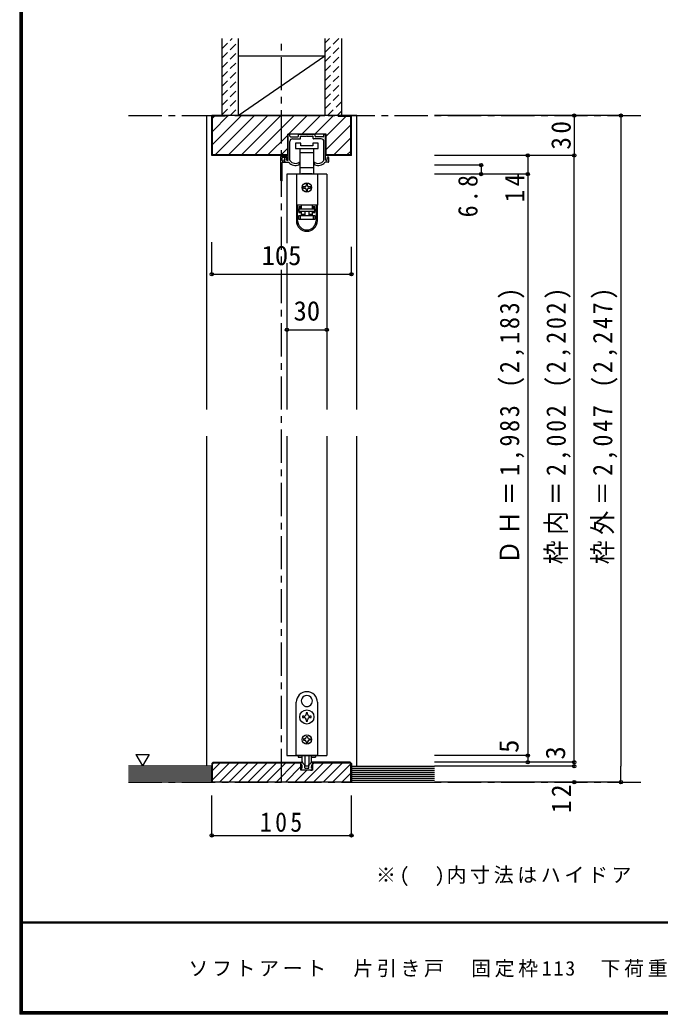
# Model space of a CAD drawing. Units: millimetres at full size, sheet at 1:5; details may follow other scales. Extents: x -973 to 977, y -718 to 696.
# Drawn here: x -973 to -492, y -701 to 46 of the extents above; entities that cross this region are included whole.
import ezdxf
from ezdxf.enums import TextEntityAlignment as Align

# ---------------------------------------------------------------- set-up
doc = ezdxf.new("R2010")
doc.units = ezdxf.units.MM
doc.header["$LTSCALE"] = 5
doc.header["$PDMODE"] = 32
doc.header["$PDSIZE"] = 2.5
doc.linetypes.add('CHAIN1', pattern=[8, 5, -1, 1, -1])
doc.linetypes.add('DASHED1', pattern=[1.8, 1.2, -0.6])
for name, color, linetype in [('0-1_通り芯', 4, 'CHAIN1'), ('0-2_柱', 3, 'Continuous'), ('0-3_仕上げ', 2, 'Continuous'), ('0-4_枠', 3, 'Continuous'), ('0-6_扉', 6, 'Continuous'), ('0-7_金物', 7, 'Continuous'), ('0-A_文字', 3, 'Continuous'), ('0-B_寸法', 7, 'Continuous'), ('0-C_ハッチ', 4, 'DASHED1'), ('F-1_枠', 6, 'Continuous'), ('F-A_文字', 7, 'Continuous')]:
    doc.layers.add(name, color=color, linetype=linetype)
doc.styles.add('ＭＳ ゴシック', font='')
doc.styles.get('ＭＳ ゴシック').set_extended_font_data('MS Gothic')

msp = doc.modelspace()

# ---------------------------------------------------------------- linework, layer by layer
at = {"layer": '0-1_通り芯'}
for p, q in [((-776.68, -526.5), (-776.68, 32.5)), ((-891.68, -25.5), (-502.68, -25.5)), ((-891.68, -526.5), (-502.68, -526.5))]:
    msp.add_line(p, q, dxfattribs=at)
at = {"layer": '0-2_柱'}
for p, q in [((-809.18, 19.5), (-744.18, 19.5)), ((-809.18, -25.5), (-744.18, -25.5))]:
    msp.add_line(p, q, dxfattribs=at)
at = {"layer": '0-2_柱', "color": 7}
msp.add_line((-809.18, -25.5), (-744.18, 19.5), dxfattribs=at)
at = {"layer": '0-3_仕上げ'}
for p, q in [((-821.68, 32.5), (-821.68, -25.5)), ((-809.18, 32.5), (-809.18, -25.5)), ((-744.18, 32.5), (-744.18, -25.5)), ((-731.68, 32.5), (-731.68, -25.5)), ((-829.18, -514.5), (-891.68, -514.5)), ((-829.18, -526.5), (-829.18, -514.5)), ((-724.18, -526.5), (-724.18, -514.5)), ((-724.18, -514.5), (-661.68, -514.5)), ((-829.18, -526.5), (-891.68, -526.5)), ((-724.18, -526.5), (-661.68, -526.5))]:
    msp.add_line(p, q, dxfattribs=at)
at = {"layer": '0-3_仕上げ', "color": 7}
for p, q in [((-829.18, -516), (-891.68, -516)), ((-829.18, -517.5), (-891.68, -517.5)), ((-829.18, -519), (-891.68, -519)), ((-829.18, -520.5), (-891.68, -520.5)), ((-829.18, -522), (-891.68, -522)), ((-724.18, -516), (-661.68, -516)), ((-724.18, -517.5), (-661.68, -517.5)), ((-724.18, -519), (-661.68, -519)), ((-724.18, -520.5), (-661.68, -520.5)), ((-724.18, -522), (-661.68, -522)), ((-829.18, -523.5), (-891.68, -523.5)), ((-829.18, -525), (-891.68, -525)), ((-724.18, -523.5), (-661.68, -523.5)), ((-724.18, -525), (-661.68, -525))]:
    msp.add_line(p, q, dxfattribs=at)
at = {"layer": '0-4_枠', "color": 4}
for p, q in [((-833.18, -25.5), (-829.18, -25.5)), ((-833.18, -25.5), (-833.18, -246.5)), ((-720.18, -25.5), (-724.18, -25.5)), ((-720.18, -246.5), (-720.18, -25.5)), ((-833.18, -266.5), (-833.18, -514.5)), ((-720.18, -514.5), (-720.18, -266.5))]:
    msp.add_line(p, q, dxfattribs=at)
at = {"layer": '0-4_枠'}
for p, q in [((-829.18, -55.5), (-829.18, -25.5)), ((-724.18, -25.5), (-829.18, -25.5)), ((-828.68, -55), (-828.68, -26)), ((-819.18, -26), (-828.68, -26)), ((-819.18, -26), (-819.18, -25.5)), ((-734.18, -26), (-734.18, -25.5)), ((-734.18, -26), (-724.68, -26)), ((-724.68, -55), (-724.68, -26)), ((-724.18, -55.5), (-724.18, -25.5)), ((-772.08, -55.5), (-772.08, -39.5)), ((-743.28, -39.5), (-772.08, -39.5)), ((-743.28, -55.5), (-743.28, -39.5)), ((-772.08, -55.5), (-829.18, -55.5)), ((-772.08, -55), (-828.68, -55)), ((-724.68, -55), (-743.28, -55)), ((-724.18, -55.5), (-743.28, -55.5)), ((-828.18, -511.5), (-829.18, -512.5)), ((-829.18, -512.5), (-829.18, -526.5)), ((-827.973, -512), (-828.68, -512.707)), ((-828.68, -526.5), (-828.68, -512.707)), ((-828.18, -511.5), (-762.08, -511.5)), ((-827.973, -512), (-762.08, -512)), ((-762.08, -517.5), (-762.08, -511.5)), ((-753.28, -517.5), (-753.28, -511.5)), ((-725.18, -511.5), (-753.28, -511.5)), ((-753.28, -512), (-725.387, -512)), ((-724.68, -512.707), (-725.387, -512)), ((-724.18, -512.5), (-725.18, -511.5)), ((-724.68, -526.5), (-724.68, -512.707)), ((-724.18, -512.5), (-724.18, -526.5)), ((-753.28, -517.5), (-762.08, -517.5)), ((-724.18, -526.5), (-829.18, -526.5))]:
    msp.add_line(p, q, dxfattribs=at)
at = {"layer": '0-6_扉'}
for p, q in [((-772.68, -69.5), (-772.68, -121.476)), ((-742.68, -69.5), (-772.68, -69.5)), ((-742.68, -69.5), (-742.68, -246.5)), ((-772.68, -136.405), (-772.68, -246.5)), ((-772.68, -266.5), (-772.68, -506.5)), ((-742.68, -266.5), (-742.68, -506.5)), ((-772.68, -506.5), (-742.68, -506.5))]:
    msp.add_line(p, q, dxfattribs=at)
at = {"layer": '0-7_金物'}
for p, q in [((-771.68, -58.8), (-771.68, -40)), ((-771.18, -39.5), (-770.98, -39.5)), ((-770.48, -41), (-770.48, -40)), ((-769.98, -41.5), (-764.33, -41.5)), ((-768.48, -43), (-762.63, -43)), ((-763.83, -41), (-763.83, -40)), ((-763.33, -39.5), (-752.03, -39.5)), ((-762.33, -42.7), (-762.33, -41.3)), ((-762.03, -41), (-757.98, -41)), ((-757.38, -41), (-753.33, -41)), ((-753.03, -42.7), (-753.03, -41.3)), ((-746.88, -43), (-752.73, -43)), ((-751.53, -41), (-751.53, -40)), ((-745.38, -41.5), (-751.03, -41.5)), ((-744.88, -41), (-744.88, -40)), ((-744.18, -39.5), (-744.38, -39.5)), ((-743.68, -58.8), (-743.68, -40)), ((-770.48, -59.123), (-770.48, -45)), ((-766.18, -46.2), (-766.18, -50.2)), ((-762.18, -46.2), (-766.18, -46.2)), ((-766.18, -50.2), (-757.68, -50.2)), ((-762.93, -50.2), (-762.93, -53.2)), ((-762.18, -48.2), (-762.18, -46.2)), ((-753.18, -48.2), (-762.18, -48.2)), ((-757.68, -50.2), (-749.18, -50.2)), ((-753.18, -46.2), (-753.18, -48.2)), ((-749.18, -46.2), (-753.18, -46.2)), ((-752.43, -53.2), (-752.43, -50.2)), ((-749.18, -50.2), (-749.18, -46.2)), ((-744.88, -59.123), (-744.88, -45)), ((-777.28, -74.2), (-777.28, -56.2)), ((-776.78, -55.7), (-772.18, -55.7)), ((-776.28, -59.2), (-776.28, -57.2)), ((-775.98, -59.5), (-775.18, -59.5)), ((-775.78, -56.7), (-773.18, -56.7)), ((-774.18, -60.2), (-774.18, -57.3)), ((-772.98, -58.8), (-772.98, -57.7)), ((-772.68, -57.2), (-772.68, -58.3)), ((-772.18, -59.3), (-772.48, -59.3)), ((-762.93, -53.2), (-762.93, -64.8)), ((-762.93, -53.2), (-757.68, -53.2)), ((-757.68, -53.2), (-752.43, -53.2)), ((-752.43, -64.8), (-752.43, -53.2)), ((-743.18, -59.3), (-742.88, -59.3)), ((-742.38, -58.8), (-742.38, -57.7)), ((-741.18, -60), (-741.18, -57.3)), ((-776.28, -74.2), (-776.28, -60.8)), ((-775.98, -60.5), (-774.48, -60.5)), ((-773.68, -60.5), (-771.381, -60.5)), ((-763.18, -61.583), (-763.18, -61)), ((-762.93, -64.8), (-762.93, -69.2)), ((-757.68, -64.8), (-762.93, -64.8)), ((-752.43, -64.8), (-757.68, -64.8)), ((-752.43, -69.2), (-752.43, -64.8)), ((-752.18, -61.583), (-752.18, -61)), ((-741.68, -60.5), (-743.979, -60.5)), ((-765.58, -69.5), (-765.58, -92.8)), ((-749.78, -69.5), (-765.58, -69.5)), ((-762.93, -69.2), (-761.68, -69.2)), ((-753.68, -69.5), (-753.68, -69.2)), ((-753.68, -69.2), (-752.43, -69.2)), ((-749.78, -69.5), (-749.78, -92.8)), ((-759.18, -79), (-760.18, -79)), ((-760.18, -80), (-759.18, -80)), ((-758.18, -77), (-758.18, -78)), ((-758.18, -81), (-758.18, -82)), ((-757.18, -78), (-757.18, -77)), ((-757.18, -82), (-757.18, -81)), ((-755.18, -79), (-756.18, -79)), ((-756.18, -80), (-755.18, -80)), ((-765.58, -92.8), (-765.58, -92.9)), ((-749.78, -92.8), (-765.58, -92.8)), ((-765.58, -92.9), (-765.58, -104.6)), ((-764.58, -92.9), (-765.58, -92.9)), ((-764.58, -104.6), (-764.58, -92.9)), ((-761.88, -92.9), (-764.58, -92.9)), ((-763.78, -93.9), (-761.88, -93.9)), ((-763.78, -93.9), (-763.78, -98.6)), ((-761.88, -94.9), (-763.78, -94.9)), ((-761.68, -95), (-763.58, -95)), ((-763.58, -95), (-763.58, -95.5)), ((-762.58, -92.9), (-762.58, -92.8)), ((-761.88, -92.9), (-761.88, -93.9)), ((-761.88, -93.9), (-761.88, -94.9)), ((-761.68, -95), (-761.68, -92.8)), ((-753.68, -92.8), (-753.68, -95)), ((-751.78, -95), (-753.68, -95)), ((-753.48, -93.9), (-753.48, -92.9)), ((-750.78, -92.9), (-753.48, -92.9)), ((-753.48, -93.9), (-751.58, -93.9)), ((-752.78, -92.8), (-752.78, -92.9)), ((-751.78, -95.5), (-751.78, -95)), ((-751.58, -98.6), (-751.58, -93.9)), ((-749.78, -92.8), (-749.78, -92.9)), ((-749.78, -104.6), (-749.78, -92.9)), ((-761.88, -98.6), (-763.78, -98.6)), ((-763.58, -103.5), (-763.58, -100.5)), ((-763.58, -100.5), (-762.58, -100.5)), ((-762.58, -103.5), (-763.58, -103.5)), ((-762.58, -100.5), (-762.58, -103.5)), ((-762.58, -100.5), (-752.78, -100.5)), ((-752.78, -103.5), (-762.58, -103.5)), ((-761.88, -98.6), (-761.88, -100.5)), ((-761.68, -99.5), (-761.68, -97.5)), ((-761.68, -99.5), (-759.18, -99.5)), ((-761.68, -100.5), (-761.68, -99.5)), ((-759.18, -97.5), (-759.18, -100.5)), ((-756.18, -97.5), (-756.18, -100.5)), ((-753.68, -97.5), (-753.68, -99.5)), ((-753.48, -97.6), (-751.58, -97.6)), ((-753.48, -98.6), (-753.48, -97.6)), ((-753.48, -100.5), (-753.48, -98.6)), ((-751.58, -98.6), (-753.48, -98.6)), ((-752.78, -103.5), (-752.78, -100.5)), ((-752.78, -100.5), (-751.78, -100.5)), ((-751.78, -103.5), (-752.78, -103.5)), ((-751.78, -100.5), (-751.78, -103.5)), ((-757.779, -461.351), (-757.68, -461.45)), ((-757.581, -461.351), (-757.68, -461.45)), ((-765.68, -506.5), (-765.68, -466.5)), ((-761.323, -467.489), (-761.188, -467.525)), ((-761.224, -467.66), (-761.188, -467.525)), ((-754.038, -467.489), (-754.173, -467.525)), ((-754.137, -467.66), (-754.173, -467.525)), ((-749.68, -466.5), (-749.68, -506.5)), ((-759.88, -477), (-760.83, -477)), ((-760.83, -477), (-760.83, -478)), ((-760.83, -478), (-759.88, -478)), ((-758.18, -474.35), (-758.18, -475.3)), ((-757.18, -474.35), (-758.18, -474.35)), ((-757.18, -475.3), (-757.18, -474.35)), ((-754.53, -477), (-755.48, -477)), ((-755.48, -478), (-754.53, -478)), ((-754.53, -478), (-754.53, -477)), ((-757.18, -480.65), (-757.18, -479.7)), ((-758.18, -492.1), (-757.18, -492.1)), ((-758.18, -492.1), (-758.18, -492.7)), ((-757.18, -492.1), (-757.18, -492.7)), ((-759.48, -494), (-760.08, -494)), ((-760.08, -494), (-760.08, -495)), ((-760.08, -495), (-759.48, -495)), ((-758.18, -496.3), (-758.18, -496.9)), ((-757.18, -496.9), (-758.18, -496.9)), ((-757.18, -496.3), (-757.18, -496.9)), ((-755.88, -494), (-755.28, -494)), ((-749.68, -506.5), (-765.68, -506.5)), ((-764.28, -506.5), (-764.28, -507.7)), ((-764.28, -507.7), (-761.148, -507.7)), ((-761.18, -510.921), (-761.18, -506.5)), ((-759.18, -506.5), (-759.18, -514.121)), ((-756.18, -506.5), (-756.18, -514.121)), ((-754.213, -507.7), (-751.08, -507.7)), ((-754.18, -510.921), (-754.18, -506.5)), ((-751.08, -506.5), (-751.08, -507.7)), ((-762.18, -511.5), (-761.637, -511.5)), ((-762.18, -512.5), (-762.18, -511.5)), ((-760.018, -512.912), (-761.284, -511.647)), ((-761.18, -516), (-761.18, -514.736)), ((-759.806, -513), (-759.48, -513)), ((-759.28, -515.7), (-759.28, -513.2)), ((-756.48, -514.421), (-758.88, -514.421)), ((-756.08, -515.7), (-756.08, -513.2)), ((-755.555, -513), (-755.88, -513)), ((-755.342, -512.912), (-754.077, -511.647)), ((-754.18, -516), (-754.18, -514.736)), ((-761.48, -517.5), (-761.966, -516.274)), ((-761.18, -516), (-761.78, -516)), ((-760.38, -517.5), (-761.48, -517.5)), ((-760.38, -517.5), (-760.18, -517.3)), ((-760.18, -517.3), (-759.98, -517.5)), ((-755.38, -517.5), (-759.98, -517.5)), ((-757.68, -516.3), (-757.38, -516)), ((-757.38, -516), (-756.38, -516)), ((-755.18, -517.3), (-755.38, -517.5)), ((-754.98, -517.5), (-755.18, -517.3)), ((-754.98, -517.5), (-753.88, -517.5)), ((-754.18, -516), (-753.58, -516)), ((-753.88, -517.5), (-753.394, -516.274))]:
    msp.add_line(p, q, dxfattribs=at)
for points in [[(-757.38, -41), (-757.68, -40.7), (-757.98, -41)], [(-753.68, -69.2), (-761.68, -69.2), (-761.68, -69.5)], [(-751.58, -94.9), (-753.48, -94.9), (-753.48, -93.9)], [(-749.78, -92.9), (-750.78, -92.9), (-750.78, -104.6)], [(-763.78, -97.6), (-761.88, -97.6), (-761.88, -98.6)], [(-756.18, -99.5), (-753.68, -99.5), (-753.68, -100.5)], [(-758.18, -479.7), (-758.18, -480.65), (-757.18, -480.65)], [(-755.28, -494), (-755.28, -495), (-755.88, -495)], [(-753.18, -512.5), (-753.18, -511.5), (-753.723, -511.5)], [(-758.98, -516), (-757.98, -516), (-757.68, -516.3)]]:
    msp.add_lwpolyline(points, dxfattribs=at)
msp.add_lwpolyline([(-751.78, -97.5), (-763.58, -97.5), (-763.58, -95.5), (-751.78, -95.5)], close=True, dxfattribs=at)
for centre, radius in [((-757.68, -79.5), 3.5), ((-757.68, -477.5), 5.35), ((-757.68, -494.5), 3.5)]:
    msp.add_circle(centre, radius, dxfattribs=at)
for centre, radius, start, end in [((-771.18, -40), 0.5, 90, 180), ((-770.98, -40), 0.5, 0, 90), ((-769.98, -41), 0.5, 180, 270), ((-768.48, -45), 2, 90, 180), ((-764.33, -41), 0.5, 270, 0), ((-763.33, -40), 0.5, 90, 180), ((-762.63, -42.7), 0.3, 270, 0), ((-762.03, -41.3), 0.3, 90, 180), ((-753.33, -41.3), 0.3, 0, 90), ((-752.73, -42.7), 0.3, 180, 270), ((-752.03, -40), 0.5, 0, 90), ((-751.03, -41), 0.5, 180, 270), ((-746.88, -45), 2, 0, 90), ((-745.38, -41), 0.5, 270, 0), ((-744.38, -40), 0.5, 90, 180), ((-744.18, -40), 0.5, 0, 90), ((-776.78, -56.2), 0.5, 90, 180), ((-775.78, -57.2), 0.5, 90, 180), ((-775.98, -59.2), 0.3, 180, 270), ((-774.68, -59.5), 0.5, 0, 180), ((-773.58, -57.3), 0.6, 0, 180), ((-773.18, -57.2), 0.5, 0, 90), ((-772.98, -57.5), 0.2, 270, 90), ((-772.48, -58.8), 0.5, 180, 270), ((-772.68, -58.5), 0.2, 90, 270), ((-772.18, -58.7), 0.5, 180, 0), ((-772.18, -56.2), 0.5, 0, 90), ((-772.18, -58.8), 0.5, 270, 0), ((-770.18, -59.123), 0.3, 180, 213.92311), ((-766.28, -56.5), 5, 213.92311, 301.89079), ((-749.08, -56.5), 5, 238.10921, 326.07689), ((-745.18, -59.123), 0.3, 326.07689, 0), ((-743.18, -58.8), 0.5, 180, 270), ((-742.88, -58.8), 0.5, 270, 0), ((-742.38, -57.5), 0.2, 90, 270), ((-741.78, -57.3), 0.6, 0, 180), ((-775.98, -60.8), 0.3, 90, 180), ((-774.48, -60.2), 0.3, 270, 0), ((-773.68, -60), 0.5, 180, 270.00019), ((-769.68, -59.448), 2, 211.73927, 220.92587), ((-766.28, -56.5), 6.5, 220.92587, 292.44644), ((-764.18, -61.583), 1, 292.44644, 0), ((-763.48, -61), 0.3, 0, 121.89079), ((-751.88, -61), 0.3, 58.10921, 180), ((-751.18, -61.583), 1, 180, 247.55356), ((-749.08, -56.5), 6.5, 247.55356, 319.07413), ((-745.68, -59.448), 2, 319.07413, 328.26073), ((-741.68, -60), 0.5, 269.99981, 0), ((-776.78, -74.2), 0.5, 180, 0), ((-760.18, -79.5), 0.5, 90, 180), ((-760.18, -79.5), 0.5, 180, 270), ((-759.18, -78), 1, 270, 0), ((-759.18, -81), 1, 0, 90), ((-757.68, -77), 0.5, 90, 180), ((-757.68, -82), 0.5, 180, 270), ((-757.68, -77), 0.5, 0, 90), ((-757.68, -82), 0.5, 270, 0), ((-756.18, -78), 1, 180, 270), ((-756.18, -81), 1, 90, 180), ((-755.18, -79.5), 0.5, 0, 90), ((-755.18, -79.5), 0.5, 270, 0), ((-757.68, -104.6), 7.9, 180, 0), ((-757.68, -104.6), 6.9, 180, 0), ((-757.68, -466.5), 8, 0, 180), ((-757.68, -465.5), 4.15, 91.3645, 208.6355), ((-757.68, -465.5), 4.15, 331.3645, 88.6355), ((-757.68, -465.5), 4.15, 211.3645, 328.6355), ((-759.88, -475.3), 1.7, 270, 0), ((-759.88, -479.7), 1.7, 0, 90), ((-755.48, -475.3), 1.7, 180, 270), ((-755.48, -479.7), 1.7, 90, 180), ((-759.48, -492.7), 1.3, 270, 0), ((-755.88, -492.7), 1.3, 180, 270), ((-759.48, -496.3), 1.3, 0, 90), ((-755.88, -496.3), 1.3, 90, 180), ((-764.18, -514.736), 3, 0, 48.19), ((-761.637, -512), 0.5, 45, 90), ((-759.18, -510.921), 2, 180, 264.78409), ((-759.806, -512.7), 0.3, 225, 270), ((-759.48, -513.2), 0.2, 0, 90), ((-759.38, -513.112), 0.2, 0, 84.78409), ((-758.88, -514.121), 0.3, 180, 270), ((-756.48, -514.121), 0.3, 270, 0), ((-755.98, -513.112), 0.2, 95.21591, 180), ((-755.88, -513.2), 0.2, 90, 180), ((-756.18, -510.921), 2, 275.21591, 0), ((-755.555, -512.7), 0.3, 270, 315), ((-751.18, -514.736), 3, 131.81, 180), ((-753.723, -512), 0.5, 90, 135), ((-761.78, -516.2), 0.2, 90, 201.616), ((-758.98, -515.7), 0.3, 180, 270), ((-756.38, -515.7), 0.3, 270, 0), ((-753.58, -516.2), 0.2, 338.384, 90)]:
    msp.add_arc(centre, radius, start, end, dxfattribs=at)
at = {"layer": '0-A_文字', "color": 7}
msp.add_line((-886.116, -505.686), (-881.116, -514.347), dxfattribs=at)
msp.add_lwpolyline([(-886.116, -505.686), (-876.116, -505.686), (-881.116, -514.347)], dxfattribs=at)
at = {"layer": '0-B_寸法', "color": 4}
for p, q in [((-521.68, -25.5), (-661.68, -25.5)), ((-556.68, -25.5), (-556.68, -55.5)), ((-521.68, -25.5), (-521.68, -514.5)), ((-556.68, -55.5), (-661.68, -55.5)), ((-591.68, -55.5), (-591.68, -69.5)), ((-556.68, -511.5), (-556.68, -55.5)), ((-626.68, -62.7), (-661.68, -62.7)), ((-626.68, -62.7), (-626.68, -69.5)), ((-591.68, -69.5), (-661.68, -69.5)), ((-591.68, -69.5), (-591.68, -506.5)), ((-829.18, -144.804), (-829.18, -120.746)), ((-724.18, -144.804), (-724.18, -124.246)), ((-829.18, -144.804), (-724.18, -144.804)), ((-772.68, -186.5), (-742.68, -186.5)), ((-591.68, -506.5), (-661.68, -506.5)), ((-591.68, -506.5), (-591.68, -511.5)), ((-556.68, -511.5), (-661.68, -511.5)), ((-556.68, -514.5), (-661.68, -514.5)), ((-556.68, -514.5), (-556.68, -511.5)), ((-521.68, -526.5), (-521.68, -514.5)), ((-521.68, -526.5), (-661.68, -526.5)), ((-829.18, -566.5), (-829.18, -536.5)), ((-724.18, -566.5), (-724.18, -536.5)), ((-829.18, -566.5), (-724.18, -566.5))]:
    msp.add_line(p, q, dxfattribs=at)
at = {"layer": '0-B_寸法'}
for p in [(-556.68, -25.5), (-521.68, -25.5), (-591.68, -55.5), (-556.68, -55.5), (-626.68, -62.7), (-626.68, -69.5), (-591.68, -69.5), (-829.18, -144.804), (-724.18, -144.804), (-772.68, -186.5), (-742.68, -186.5), (-591.68, -506.5), (-591.68, -511.5), (-556.68, -511.5), (-556.68, -514.5), (-556.68, -526.5), (-521.68, -526.5), (-829.18, -566.5), (-724.18, -566.5)]:
    msp.add_point(p, dxfattribs=at)
at = {"layer": '0-C_ハッチ'}
for p, q in [((-821.68, 24.605), (-813.785, 32.5)), ((-821.68, 17.534), (-809.18, 30.034)), ((-744.18, 28.968), (-740.648, 32.5)), ((-744.18, 21.897), (-733.577, 32.5)), ((-821.68, 10.463), (-809.18, 22.963)), ((-744.18, 14.826), (-731.68, 27.326)), ((-821.68, 3.392), (-809.18, 15.892)), ((-744.18, 7.754), (-731.68, 20.254)), ((-821.68, -3.679), (-809.18, 8.821)), ((-744.18, 0.683), (-731.68, 13.183)), ((-821.68, -10.751), (-809.18, 1.749)), ((-744.18, -6.388), (-731.68, 6.112)), ((-821.68, -17.822), (-809.18, -5.322)), ((-744.18, -13.459), (-731.68, -0.959)), ((-821.68, -24.893), (-809.18, -12.393)), ((-744.18, -20.53), (-731.68, -8.03)), ((-815.216, -25.5), (-809.18, -19.464)), ((-742.079, -25.5), (-731.68, -15.101)), ((-735.008, -25.5), (-731.68, -22.172))]:
    msp.add_line(p, q, dxfattribs=at)
at = {"layer": '0-C_ハッチ', "linetype": 'Continuous'}
for p, q in [((-828.68, -37.372), (-816.809, -25.5)), ((-828.68, -47.271), (-806.909, -25.5)), ((-828.68, -27.472), (-827.208, -26)), ((-826.51, -55), (-797.01, -25.5)), ((-816.61, -55), (-787.11, -25.5)), ((-777.211, -25.5), (-806.711, -55)), ((-796.811, -55), (-767.311, -25.5)), ((-771.412, -39.5), (-757.412, -25.5)), ((-761.512, -39.5), (-747.512, -25.5)), ((-751.613, -39.5), (-737.613, -25.5)), ((-743.28, -41.067), (-728.213, -26)), ((-743.28, -50.967), (-724.68, -32.367)), ((-772.08, -40.169), (-786.912, -55)), ((-724.68, -42.266), (-737.414, -55)), ((-777.012, -55), (-772.08, -50.068)), ((-727.515, -55), (-724.68, -52.166)), ((-828.68, -517.759), (-822.922, -512)), ((-828.68, -524.83), (-815.851, -512)), ((-823.279, -526.5), (-808.779, -512)), ((-816.208, -526.5), (-801.708, -512)), ((-809.137, -526.5), (-794.637, -512)), ((-802.066, -526.5), (-787.566, -512)), ((-794.995, -526.5), (-780.495, -512)), ((-787.924, -526.5), (-773.424, -512)), ((-780.853, -526.5), (-766.353, -512)), ((-773.782, -526.5), (-762.08, -514.798)), ((-759.64, -526.5), (-745.14, -512)), ((-753.28, -513.069), (-752.211, -512)), ((-752.569, -526.5), (-738.069, -512)), ((-745.498, -526.5), (-730.998, -512)), ((-738.427, -526.5), (-724.68, -512.754)), ((-766.711, -526.5), (-757.711, -517.5)), ((-731.356, -526.5), (-724.68, -519.825)), ((-724.284, -526.5), (-724.18, -526.396))]:
    msp.add_line(p, q, dxfattribs=at)
at = {"layer": 'F-1_枠'}
for p, q in [((-973.347, 695.833), (-973.347, -700.833)), ((-972.514, 695.833), (-972.514, -700.833)), ((-971.68, 695.833), (-971.68, -700.833)), ((976.653, -631.667), (-973.347, -631.667)), ((976.653, -632.5), (-973.347, -632.5)), ((976.653, -699.167), (-973.347, -699.167)), ((976.653, -700), (-973.347, -700)), ((976.653, -700.833), (-973.347, -700.833))]:
    msp.add_line(p, q, dxfattribs=at)

# ---------------------------------------------------------------- texts
at = {"layer": '0-A_文字', "color": 7, "insert": (-705.741, -604.63), "char_height": 11, "attachment_point": 7, "style": 'ＭＳ ゴシック'}
msp.add_mtext('\\T1.18;※(\u3000)内寸法はハイドア', dxfattribs=at)
at = {"layer": '0-B_寸法', "style": 'ＭＳ ゴシック'}
for s, p in [('105', (-791.68, -142.304)), ('30', (-767.68, -184))]:
    msp.add_text(s, height=14.66, dxfattribs=at).set_placement(p, align=Align.BOTTOM_LEFT)
for s, p in [('5', (-594.18, -504.5)), ('3', (-559.18, -509.5))]:
    msp.add_text(s, height=14.66, rotation=90, dxfattribs=at).set_placement(p, align=Align.BOTTOM_LEFT)
at = {"layer": '0-B_寸法', "char_height": 14.66, "attachment_point": 7, "rotation": 90, "style": 'ＭＳ ゴシック'}
for s, insert in [('\\T1.27;\\W0.95;30', (-559.18, -51.125)), ('\\T1.27;\\W0.9;6.8', (-629.18, -102)), ('\\T1.27;\\W0.95;14', (-594.18, -90.75)), ('\\T1.23;\\W0.9;ＤＨ＝1,983\\~(2,183)', (-594.18, -362.75)), ('\\T1.23;\\W0.9;枠内＝2,002\\~(2,202)', (-559.18, -362.75)), ('\\T1.23;\\W0.9;枠外＝2,047\\~(2,247)', (-524.18, -362.75)), ('\\T1.27;\\W0.95;12', (-559.18, -549.75))]:
    msp.add_mtext(s, dxfattribs=dict(at, insert=insert))
at = {"layer": '0-B_寸法', "insert": (-792.93, -564), "char_height": 14.66, "attachment_point": 7, "style": 'ＭＳ ゴシック'}
msp.add_mtext('\\T1.27;\\W0.9;105', dxfattribs=at)
at = {"layer": 'F-A_文字', "insert": (-846.68, -673.333), "char_height": 11, "attachment_point": 7, "style": 'ＭＳ ゴシック'}
msp.add_mtext('\\T1.18;ソフトアート\u3000片引き戸\u3000固定枠113\u3000下荷重（レールタイプ）\\~ドアＨ共通\u3000枠外Ｗ共通', dxfattribs=at)

doc.saveas('drawing.dxf')
